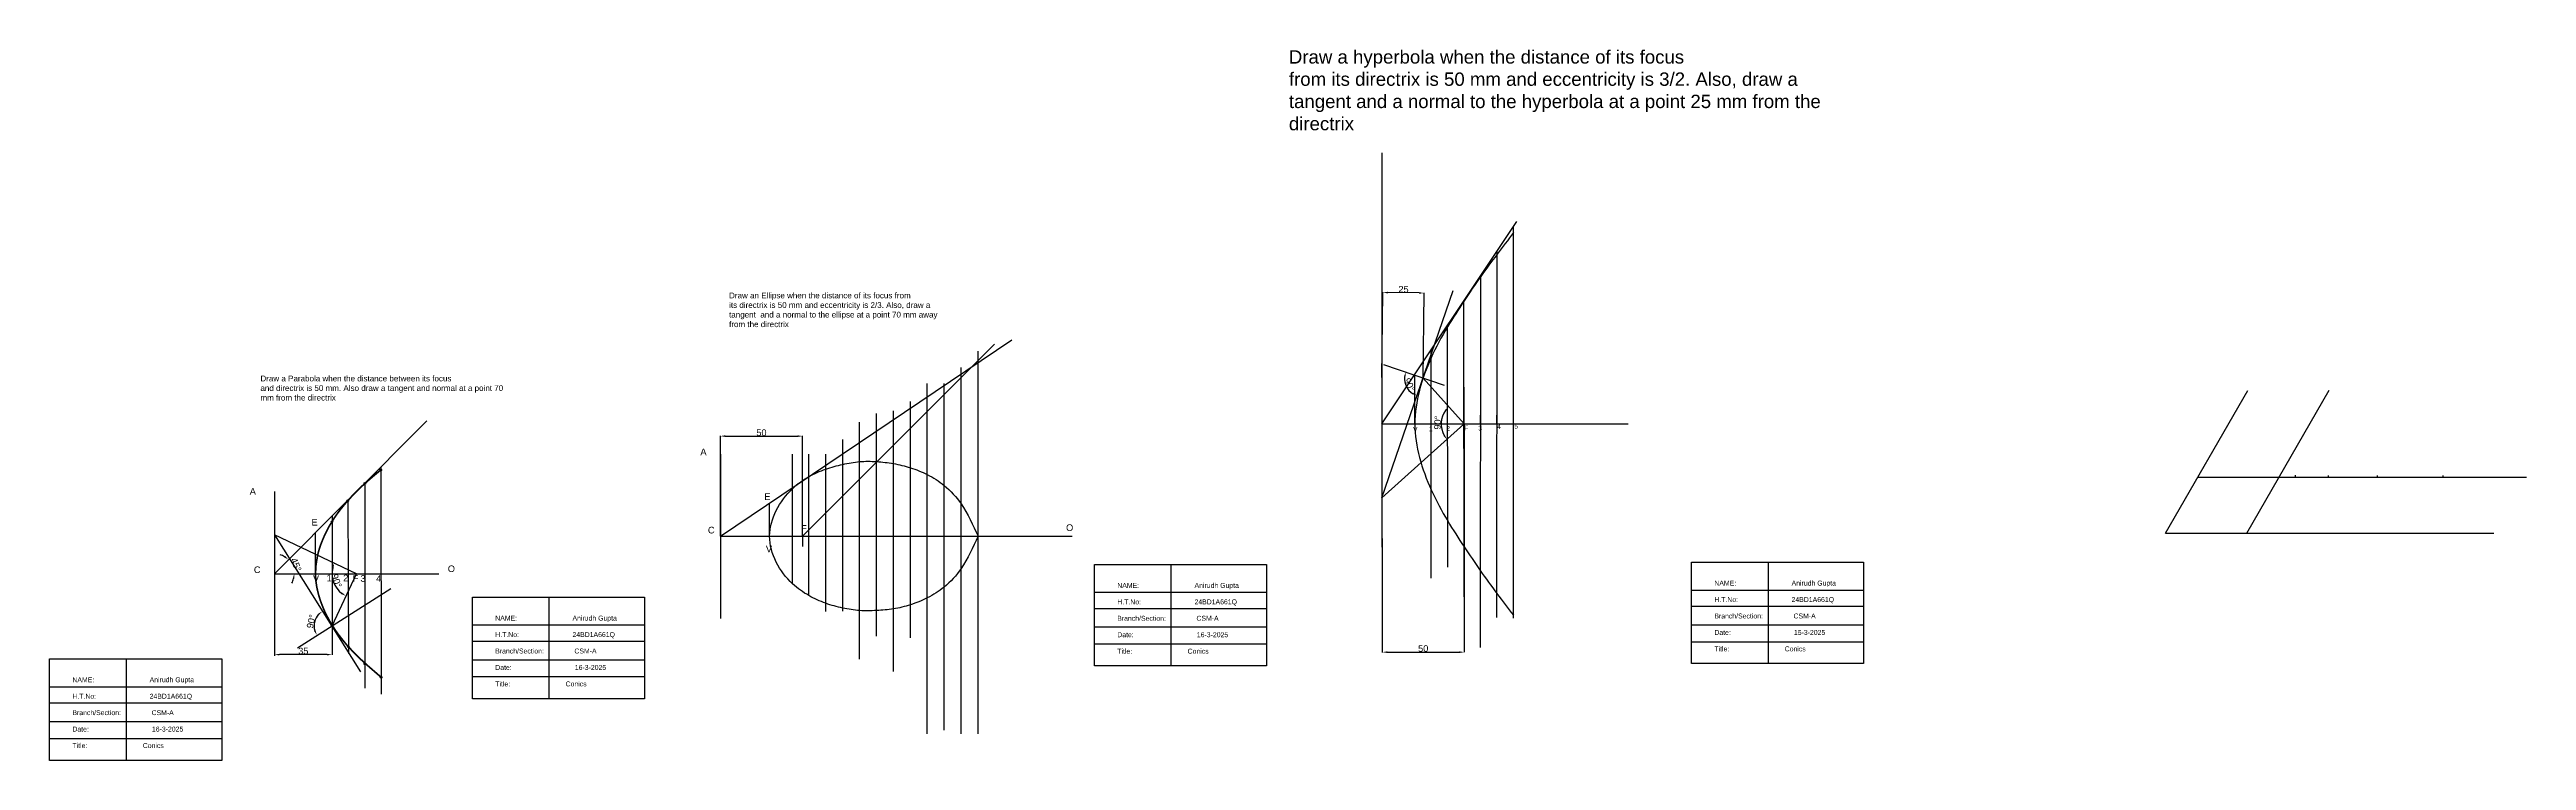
# Model space of a CAD drawing. Header units: millimetres. Extents: x 59 to 3156, y 4 to 466.
# Drawn here: x 1648 to 3156, y 34 to 466 of the extents above; entities that cross this region are included whole.
import ezdxf

# ---------------------------------------------------------------- set-up
doc = ezdxf.new("R2010")
doc.units = ezdxf.units.MM
doc.header["$MEASUREMENT"] = 0
doc.header["$PDMODE"] = 1
doc.styles.get("Standard").update_dxf_attribs({"font": 'arial.ttf'})
doc.dimstyles.get("Standard").update_dxf_attribs({"dimtxt": 4, "dimasz": 3, "dimexe": 0.18, "dimexo": 0.0625, "dimgap": 0.09, "dimtad": 1, "dimdec": 0, "dimzin": 0, "dimdsep": 46, "dimtxsty": 'Standard', "dimcen": 0.09, "dimclrd": 6, "dimclre": 4, "dimadec": 0, "dimazin": 0, "dimtfac": 1, "dimtdec": 0, "dimtofl": 0, "dimtmove": 0, "dimatfit": 3, "dimfxl": 1, "dimtolj": 1, "dimtzin": 0, "dimarcsym": 1})

# ---------------------------------------------------------------- blocks, each defined once
blk = doc.blocks.new('*D32')
at = {"color": 6, "lineweight": -2, "transparency": 16777216}
for start, end in [(59.3303, 73.6405), (331.3797, 345.6899)]:
    blk.add_arc((1785.1, 147.2), 12, start, end, dxfattribs=at)
at = {"color": 6, "transparency": 16777216}
for points in [[(1791.5, 158), (1790.9, 157.2), (1793.6, 155.8)], [(1796.2, 144.3), (1797.2, 144.2), (1797.1, 147.2)]]:
    blk.add_solid(points, dxfattribs=at)
at = {"layer": 'Defpoints', "color": 0, "transparency": 16777216}
for p in [(1877.9, 240.1), (1785.1, 147.2), (1785.1, 147.2), (1796.7, 150.4), (1835.1, 147.2)]:
    blk.add_point(p, dxfattribs=at)
at = {"color": 0, "transparency": 16777216, "insert": (1798.2, 152.7), "char_height": 4, "attachment_point": 5, "rotation": 292.5101}
blk.add_mtext('\\A1;45°', dxfattribs=at)
blk = doc.blocks.new('*D29')
at = {"color": 4, "lineweight": -2, "transparency": 16777216}
for p, q in [((1785.1, 115.5), (1785.1, 97.9)), ((1820.1, 115.5), (1820.1, 97.9))]:
    blk.add_line(p, q, dxfattribs=at)
at = {"color": 6, "lineweight": -2, "transparency": 16777216}
blk.add_line((1817.1, 98), (1788.1, 98), dxfattribs=at)
at = {"color": 6, "transparency": 16777216}
for points in [[(1788.1, 98.5), (1788.1, 97.5), (1785.1, 98)], [(1817.1, 98.5), (1817.1, 97.5), (1820.1, 98)]]:
    blk.add_solid(points, dxfattribs=at)
at = {"layer": 'Defpoints', "color": 0, "transparency": 16777216}
for p in [(1785.1, 115.6), (1820.1, 115.6), (1785.1, 98)]:
    blk.add_point(p, dxfattribs=at)
at = {"color": 0, "transparency": 16777216, "insert": (1802.6, 100.2), "char_height": 4, "attachment_point": 5}
blk.add_mtext('\\A1;35', dxfattribs=at)
blk = doc.blocks.new('*D30')
at = {"color": 6, "lineweight": -2, "transparency": 16777216}
blk.add_arc((1835.1, 147.2), 15, 166.2748, 233.1595, dxfattribs=at)
at = {"color": 6, "transparency": 16777216}
for points in [[(1820, 151), (1821, 150.6), (1821.5, 153.6)], [(1826.3, 135.7), (1825.8, 134.8), (1828.6, 133.7)]]:
    blk.add_solid(points, dxfattribs=at)
at = {"layer": 'Defpoints', "color": 0, "transparency": 16777216}
for p in [(1785.1, 170.8), (1820.1, 146), (1835.1, 147.2), (1835.1, 147.2), (1820.1, 115.6)]:
    blk.add_point(p, dxfattribs=at)
at = {"color": 0, "transparency": 16777216, "insert": (1822.9, 142.9), "char_height": 4, "attachment_point": 5, "rotation": 289.7172}
blk.add_mtext('\\A1;90°', dxfattribs=at)
blk = doc.blocks.new('*D31')
at = {"color": 6, "lineweight": -2, "transparency": 16777216}
blk.add_arc((1819.8, 115.5), 10.6, 138.4677, 196.0954, dxfattribs=at)
at = {"color": 6, "transparency": 16777216}
for points in [[(1811.6, 122.8), (1812.2, 122.1), (1814.2, 124.4)], [(1810.1, 112.7), (1809.2, 112.3), (1810.9, 109.8)]]:
    blk.add_solid(points, dxfattribs=at)
at = {"layer": 'Defpoints', "color": 0, "transparency": 16777216}
for p in [(1785.1, 170.8), (1855.9, 138.3), (1810.5, 120.4), (1799, 102.2), (1837.4, 87.6)]:
    blk.add_point(p, dxfattribs=at)
at = {"color": 0, "transparency": 16777216, "insert": (1807.4, 118.2), "char_height": 4, "attachment_point": 5, "rotation": 77.2816}
blk.add_mtext('\\A1;90°', dxfattribs=at)
blk = doc.blocks.new('*D51')
at = {"color": 4, "lineweight": -2, "transparency": 16777216}
for p, q in [((2056.6, 170.1), (2056.6, 231.1)), ((2106.6, 170.1), (2106.6, 231.1))]:
    blk.add_line(p, q, dxfattribs=at)
at = {"color": 6, "lineweight": -2, "transparency": 16777216}
blk.add_line((2059.6, 230.9), (2103.6, 230.9), dxfattribs=at)
at = {"color": 6, "transparency": 16777216}
for points in [[(2059.6, 231.4), (2059.6, 230.4), (2056.6, 230.9)], [(2103.6, 231.4), (2103.6, 230.4), (2106.6, 230.9)]]:
    blk.add_solid(points, dxfattribs=at)
at = {"layer": 'Defpoints', "color": 0, "transparency": 16777216}
for p in [(2106.6, 230.9), (2056.6, 170), (2106.6, 170)]:
    blk.add_point(p, dxfattribs=at)
at = {"color": 0, "transparency": 16777216, "insert": (2081.6, 233), "char_height": 4, "attachment_point": 5}
blk.add_mtext('\\A1;50', dxfattribs=at)
blk = doc.blocks.new('*D62')
at = {"color": 4, "lineweight": -2, "transparency": 16777216}
for p, q in [((2459.5, 266.5), (2460.1, 318.4)), ((2484.5, 266.2), (2485.1, 318.1))]:
    blk.add_line(p, q, dxfattribs=at)
at = {"color": 6, "lineweight": -2, "transparency": 16777216}
blk.add_line((2482.1, 318), (2463.1, 318.2), dxfattribs=at)
at = {"color": 6, "transparency": 16777216}
for points in [[(2463.1, 318.7), (2463.1, 317.7), (2460.1, 318.2)], [(2482.1, 318.5), (2482.1, 317.5), (2485.1, 317.9)]]:
    blk.add_solid(points, dxfattribs=at)
at = {"layer": 'Defpoints', "color": 0, "transparency": 16777216}
for p in [(2460.1, 318.2), (2459.5, 266.4), (2484.5, 266.1)]:
    blk.add_point(p, dxfattribs=at)
at = {"color": 0, "transparency": 16777216, "insert": (2472.6, 320.2), "char_height": 4, "attachment_point": 5, "rotation": 359.3915}
blk.add_mtext('\\A1;25', dxfattribs=at)
blk = doc.blocks.new('*D63')
at = {"color": 4, "lineweight": -2, "transparency": 16777216}
for p, q in [((2459.5, 238.3), (2459.7, 99.3)), ((2509.5, 238.3), (2509.6, 99.4))]:
    blk.add_line(p, q, dxfattribs=at)
at = {"color": 6, "lineweight": -2, "transparency": 16777216}
blk.add_line((2462.7, 99.5), (2506.6, 99.5), dxfattribs=at)
at = {"color": 6, "transparency": 16777216}
for points in [[(2462.7, 100), (2462.7, 99), (2459.7, 99.5)], [(2506.6, 100), (2506.6, 99), (2509.6, 99.5)]]:
    blk.add_solid(points, dxfattribs=at)
at = {"layer": 'Defpoints', "color": 0, "transparency": 16777216}
for p in [(2459.5, 238.3), (2509.5, 238.4), (2509.6, 99.5)]:
    blk.add_point(p, dxfattribs=at)
at = {"color": 0, "transparency": 16777216, "insert": (2484.6, 101.7), "char_height": 4, "attachment_point": 5, "rotation": 0.0531}
blk.add_mtext('\\A1;50', dxfattribs=at)
blk = doc.blocks.new('*D64')
at = {"color": 6, "lineweight": -2, "transparency": 16777216}
blk.add_arc((2509.6, 238.3), 14.1, 144.1841, 209.7015, dxfattribs=at)
at = {"color": 6, "transparency": 16777216}
for points in [[(2497.8, 246.8), (2498.5, 246.2), (2500.2, 248.7)], [(2497.7, 231.6), (2496.9, 231), (2499.1, 228.9)]]:
    blk.add_solid(points, dxfattribs=at)
at = {"layer": 'Defpoints', "color": 0, "transparency": 16777216}
for p in [(2484.5, 266.1), (2496.2, 242.6), (2509.4, 238.2), (2509.5, 238.4), (2459.5, 193.3)]:
    blk.add_point(p, dxfattribs=at)
at = {"color": 0, "transparency": 16777216, "insert": (2493.4, 239.1), "char_height": 4, "attachment_point": 5, "rotation": 86.9428}
blk.add_mtext('\\A1;90°', dxfattribs=at)
blk = doc.blocks.new('*D65')
at = {"color": 6, "lineweight": -2, "transparency": 16777216}
blk.add_arc((2484.5, 266.1), 11.3, 176.3744, 235.7308, dxfattribs=at)
at = {"color": 6, "transparency": 16777216}
for points in [[(2472.8, 267), (2473.8, 266.8), (2473.9, 269.8)], [(2478.4, 257.3), (2478, 256.4), (2480.9, 255.5)]]:
    blk.add_solid(points, dxfattribs=at)
at = {"layer": 'Defpoints', "color": 0, "transparency": 16777216}
for p in [(2502.8, 319.4), (2460.7, 274.3), (2473.5, 264), (2497.5, 261.7), (2459.5, 193.3)]:
    blk.add_point(p, dxfattribs=at)
at = {"color": 0, "transparency": 16777216, "insert": (2476.3, 262.1), "char_height": 4, "attachment_point": 5, "rotation": 296.0526}
blk.add_mtext('\\A1;90°', dxfattribs=at)

msp = doc.modelspace()

# ---------------------------------------------------------------- linework, layer by layer
for p, q in [((2459.5, 403.3), (2459.5, 163.3)), ((2459.5, 238.3), (2541.6, 361.5)), ((2539.5, 120.1), (2539.6, 358.5)), ((2529.5, 120.6), (2529.6, 343.5)), ((2459.5, 193.3), (2502.8, 319.4)), ((2519.5, 102.3), (2519.6, 328.5)), ((2509.5, 133.2), (2509.4, 313.1)), ((2056.6, 170), (2234, 289.4)), ((2106.6, 170), (2223.5, 286.9)), ((2499.5, 151.2), (2499.4, 298.2)), ((2203.2, 49.9), (2203.2, 272.7)), ((2213.5, 49.9), (2213.5, 282.5)), ((2497.5, 261.7), (2460.7, 274.3)), ((2489.5, 144.6), (2489.4, 283.2)), ((2509.5, 238.4), (2509.4, 283.2)), ((2182.6, 49.9), (2182.6, 262.9)), ((2192.9, 52), (2192.9, 262.9)), ((2479.5, 238.3), (2479.5, 268.3)), ((2484.5, 266.1), (2509.5, 238.4)), ((2936.6, 171.8), (2986.7, 258.7)), ((2986.1, 171.9), (3036.3, 258.8)), ((2151.7, 109.2), (2151.7, 244.6)), ((2162, 87.7), (2162, 246.3)), ((2172.3, 108.3), (2172.3, 251.9)), ((2519.5, 238.3), (2519.5, 243.7)), ((2529.5, 238.3), (2529.5, 243.7)), ((2539.5, 238.3), (2539.5, 243.7)), ((1785.1, 147.2), (1877.9, 240.1)), ((2131.1, 124.5), (2131.1, 228.9)), ((2141.4, 95.3), (2141.4, 239.3)), ((2459.5, 238.3), (2609.5, 238.3)), ((2459.5, 238.3), (2509.5, 238.3)), ((2509.4, 238.2), (2459.5, 193.3)), ((2509.5, 238.3), (2509.5, 230.5)), ((2509.5, 238.3), (2519.5, 238.3)), ((1849.8, 212), (1850.1, 74)), ((2056.6, 220), (2056.6, 120)), ((2100.5, 141.1), (2100.5, 220)), ((2110.5, 133.9), (2110.5, 220)), ((2120.8, 124.2), (2120.8, 220)), ((1785.1, 197.2), (1785.1, 97.2)), ((1840.1, 202.3), (1840.1, 77.6)), ((2956.5, 206), (3156.4, 206)), ((3005.8, 206), (3015.8, 206)), ((3015.8, 206), (3015.8, 207.2)), ((3015.8, 206), (3015.8, 206)), ((3015.8, 206), (3035.8, 206)), ((3035.8, 206), (3035.8, 207)), ((3035.8, 206), (3065.8, 206)), ((3065.8, 206), (3065.8, 207)), ((3065.8, 206), (3105.8, 206)), ((3105.8, 206), (3105.8, 207)), ((1820.1, 182.3), (1820.1, 103.7)), ((1829.7, 191.9), (1830.1, 98.7)), ((2086.6, 170), (2086.6, 190)), ((1835.1, 147.2), (1785.1, 170.8)), ((1785.1, 170.8), (1837.4, 87.6)), ((1810.1, 147.2), (1810.1, 172.2)), ((2056.6, 170), (2270.8, 170)), ((2056.6, 170), (2106.6, 170)), ((2106.6, 170), (2106.6, 163.7)), ((2936.6, 171.8), (3136.5, 171.8)), ((2331, 152.9), (2331, 91.1)), ((2694.6, 154.2), (2694.6, 92.5)), ((1785.1, 147.2), (1885.1, 147.2)), ((1785.1, 147.2), (1835.1, 147.2)), ((1799, 102.2), (1855.9, 138.3)), ((1820.1, 115.6), (1835.1, 147.2)), ((2284.4, 135.9), (2389.2, 135.9)), ((2648, 137.3), (2752.8, 137.3)), ((1952.2, 133), (1952.2, 71.2)), ((2284.4, 126.1), (2389.2, 126.1)), ((2648, 127.4), (2752.8, 127.4)), ((1905.6, 116.1), (2010.4, 116.1)), ((1905.6, 106.2), (2010.4, 106.2)), ((2284.4, 114.8), (2389.2, 114.8)), ((2648, 116.2), (2752.8, 116.2)), ((2648, 105.8), (2752.8, 105.8)), ((1694.7, 95.5), (1694.7, 33.7)), ((1905.6, 94.9), (2010.4, 94.9)), ((2284.4, 104.5), (2389.2, 104.5)), ((1648.1, 78.5), (1752.9, 78.5)), ((1905.6, 84.6), (2010.4, 84.6)), ((1648.1, 68.7), (1752.9, 68.7)), ((1648.1, 57.4), (1752.9, 57.4)), ((1648.1, 47), (1752.9, 47))]:
    msp.add_line(p, q)
at = {"const_width": 1}
msp.add_lwpolyline([(1849.8, 210.3), (1847.6, 208.5), (1845.3, 206.6), (1843.1, 204.7), (1840.1, 202.1), (1838.8, 200.9), (1836.7, 198.9), (1834.6, 196.8), (1832.6, 194.8), (1829.7, 191.6), (1828.7, 190.5), (1826.8, 188.2), (1825, 186), (1823.3, 183.7), (1821.6, 181.3), (1820.1, 178.9), (1818.5, 176.3), (1817.1, 173.7), (1815.8, 171.1), (1814.6, 168.3), (1813.5, 165.6), (1812.5, 162.8), (1811.7, 160), (1811.1, 157.1), (1810.6, 154.2), (1810.2, 151.3), (1810.1, 147.2), (1810.1, 145.5), (1810.3, 142.6), (1810.7, 139.8), (1811.3, 136.9), (1812, 134.1), (1812.9, 131.2), (1813.9, 128.5), (1815, 125.7), (1816.2, 123), (1817.6, 120.4), (1819, 117.8), (1820.1, 116.1), (1822.1, 112.9), (1823.8, 110.5), (1825.6, 108.2), (1827.4, 105.9), (1830, 102.8), (1831.2, 101.6), (1833.2, 99.5), (1835.2, 97.4), (1837.3, 95.4), (1840.1, 92.9), (1841.6, 91.5), (1843.8, 89.6), (1846, 87.7), (1848.2, 85.8), (1850.4, 83.9)], dxfattribs=at)
for points in [[(2284.4, 152.9), (2389.2, 152.9), (2389.2, 91.1), (2284.4, 91.1)], [(2648, 154.2), (2752.8, 154.2), (2752.8, 92.5), (2648, 92.5)], [(1905.6, 133), (2010.4, 133), (2010.4, 71.2), (1905.6, 71.2)], [(1648.1, 95.5), (1752.9, 95.5), (1752.9, 33.7), (1648.1, 33.7)]]:
    msp.add_lwpolyline(points, close=True)
for centre in [(1840.1, 202.1), (1849.8, 210.3), (1829.7, 191.6), (1820.1, 178.9), (1820.1, 115.6), (1830, 102.8), (1840.1, 92.4), (1850, 84.2)]:
    msp.add_circle(centre, 0.5)
for points in [[(2539.6, 354.7), (2529.6, 341.5), (2519.6, 328), (2509.5, 313.1), (2499.4, 297.3), (2489.4, 278.5), (2479.5, 238.3), (2489.5, 198.2), (2499.5, 179.3), (2509.5, 163.6), (2529.5, 135.1), (2539.5, 122)], [(2213.5, 170), (2203.2, 189.7), (2192.9, 200.9), (2182.6, 207.5), (2172.3, 211.7), (2162, 214.2), (2151.7, 215.4), (2141.4, 215.4), (2131.1, 213.7), (2120.8, 210.8), (2110.5, 206.3), (2100.5, 198.9), (2086.6, 170), (2100.5, 141.1), (2110.5, 133.9), (2120.8, 129.2), (2131.1, 126.3), (2141.4, 124.8), (2151.7, 124.8), (2162, 125.8), (2172.3, 128.3), (2182.6, 132.5), (2192.9, 139.1), (2203.2, 150.3), (2213.5, 170)]]:
    msp.add_spline(points, degree=3)
for p in [(2539.6, 354.7), (2529.6, 341.5), (2519.6, 328), (2509.5, 313.1), (2499.4, 297.3), (2209.3, 272.7), (2489.4, 278.5), (2459.5, 238.3), (2469.5, 238.3), (2479.5, 238.3), (2489.5, 238.3), (2499.5, 238.3), (2131.1, 213.7), (2141.4, 215.2), (2151.7, 215.4), (2162, 214.2), (2172.3, 211.7), (2100.5, 198.9), (2110.5, 206.1), (2120.8, 210.8), (2182.6, 207.5), (2192.9, 200.9), (2489.5, 198.2), (2203.2, 189.7), (2066.6, 170), (2076.6, 170), (2086.6, 170), (2096.6, 170), (2213.5, 170), (2499.5, 179.3), (2509.5, 163.6), (2100.5, 141.1), (2192.9, 139.1), (2203.2, 150.3), (2519.5, 148.8), (2110.5, 133.9), (2120.8, 129.2), (2131.1, 126.3), (2141.4, 124.8), (2151.7, 124.6), (2162, 125.8), (2172.3, 128.3), (2182.6, 132.5), (2529.5, 135.1), (2539.5, 122)]:
    msp.add_point(p)

# ---------------------------------------------------------------- texts
for s, height, p in [('V', 2.94, (2478.4, 233.6)), ('1', 2.94, (2488.1, 233.9)), ('2', 2.94, (2498.6, 234.1)), ('F', 2.94, (2509.5, 234.4)), ('3', 2.94, (2518.1, 234.3)), ('4', 2.94, (2529.6, 235.2)), ('5', 2.94, (2540.1, 235.4)), ('A', 4.05, (2044.4, 219.3)), ('A', 4.02, (1770, 195.3)), ('E', 4.05, (2083.3, 192.1)), ('E', 4.02, (1807.6, 176.5)), ('C', 4.05, (2049, 171.7)), ('F', 4.05, (2105.8, 172.7)), ('O', 4.05, (2267.1, 173.2)), ('C', 4.02, (1772.5, 147.6)), ('O', 4.02, (1890.6, 148.2)), ('V', 4.05, (2084.3, 160.2)), ('V', 4.02, (1808.5, 142.3)), ('1', 4.02, (1816.8, 142.6)), ('2', 4.02, (1826.9, 142.6)), ('F', 4.02, (1832.7, 142.3)), ('3', 4.02, (1837.4, 142.3)), ('4', 4.02, (1847, 142.3))]:
    msp.add_text(s, height=height).set_placement(p)
at = {"attachment_point": 1}
for s, insert, char_height, width in [('Draw a hyperbola when the distance of its focus \\Pfrom its directrix is 50 mm and eccentricity is 3/2. Also, draw a \\Ptangent and a normal to the hyperbola at a point 25 mm from the \\Pdirectrix ', (2402.8, 465.6), 8.115, 339.403), ('Draw an Ellipse when the distance of its focus from \\Pits directrix is 50 mm and eccentricity is 2/3. Also, draw a tangent  and a normal to the ellipse at a point 70 mm away from the directrix ', (2061.9, 318.2), 3.5, 130.91), ('Draw a Parabola when the distance between its focus \\Pand directrix is 50 mm. Also draw a tangent and normal at a point 70 \\Pmm from the directrix', (1776.5, 267.7), 3.5, 154.811)]:
    msp.add_mtext(s, dxfattribs=dict(at, insert=insert, char_height=char_height, width=width))
at = {"char_height": 3, "attachment_point": 1}
for s, insert in [('NAME:                             Anirudh Gupta\\P\\PH.T.No:                            24BD1A661Q\\P\\PBranch/Section:                CSM-A\\P\\PDate:                                 16-3-2025\\P\\PTitle:                             Conics', (2298.3, 141.6)), ('NAME:                             Anirudh Gupta\\P\\PH.T.No:                            24BD1A661Q\\P\\PBranch/Section:                CSM-A\\P\\PDate:                                 15-3-2025\\P\\PTitle:                             Conics', (2661.9, 143)), ('NAME:                             Anirudh Gupta\\P\\PH.T.No:                            24BD1A661Q\\P\\PBranch/Section:                CSM-A\\P\\PDate:                                 16-3-2025\\P\\PTitle:                             Conics', (1919.5, 121.7)), ('NAME:                             Anirudh Gupta\\P\\PH.T.No:                            24BD1A661Q\\P\\PBranch/Section:                CSM-A\\P\\PDate:                                 16-3-2025\\P\\PTitle:                             Conics', (1662, 84.2))]:
    msp.add_mtext_dynamic_manual_height_columns(s, width=90.919, gutter_width=15, heights=[0], dxfattribs=dict(at, insert=insert))

# ---------------------------------------------------------------- dimensions: what is measured, and where the dimension line sits
for p1, p2, distance, picture, middle in [((2484.5, 266.1), (2459.5, 266.4), -51.8, '*D62', (2472.6, 320.2)), ((2459.5, 238.3), (2509.5, 238.4), -138.8, '*D63', (2484.6, 101.7))]:
    dim = msp.add_aligned_dim(p1=p1, p2=p2, distance=distance, dimstyle='Standard')
    dim.commit()
    dim.dimension.update_dxf_attribs({"geometry": picture, "text_midpoint": middle})
for base, line1, line2, picture, middle in [((2473.5, 264), ((2459.5, 193.3), (2502.8, 319.4)), ((2497.5, 261.7), (2460.7, 274.3)), '*D65', (2476.3, 262.1)), ((2496.2, 242.6), ((2509.4, 238.2), (2459.5, 193.3)), ((2484.5, 266.1), (2509.5, 238.4)), '*D64', (2493.4, 239.1)), ((1796.7, 150.4), ((1785.1, 147.2), (1835.1, 147.2)), ((1785.1, 147.2), (1877.9, 240.1)), '*D32', (1798.2, 152.7)), ((1820.1, 146), ((1820.1, 115.6), (1835.1, 147.2)), ((1835.1, 147.2), (1785.1, 170.8)), '*D30', (1822.9, 142.9)), ((1810.5, 120.4), ((1799, 102.2), (1855.9, 138.3)), ((1785.1, 170.8), (1837.4, 87.6)), '*D31', (1807.4, 118.2))]:
    dim = msp.add_angular_dim_2l(base=base, line1=line1, line2=line2, dimstyle='Standard')
    dim.commit()
    dim.dimension.update_dxf_attribs({"geometry": picture, "text_midpoint": middle})
for base, p1, p2, picture, middle in [((2106.6, 230.9), (2056.6, 170), (2106.6, 170), '*D51', (2081.6, 233)), ((1785.1, 98), (1820.1, 115.6), (1785.1, 115.6), '*D29', (1802.6, 100.2))]:
    dim = msp.add_linear_dim(base=base, p1=p1, p2=p2, dimstyle='Standard')
    dim.commit()
    dim.dimension.update_dxf_attribs({"geometry": picture, "text_midpoint": middle})

doc.saveas('drawing.dxf')
